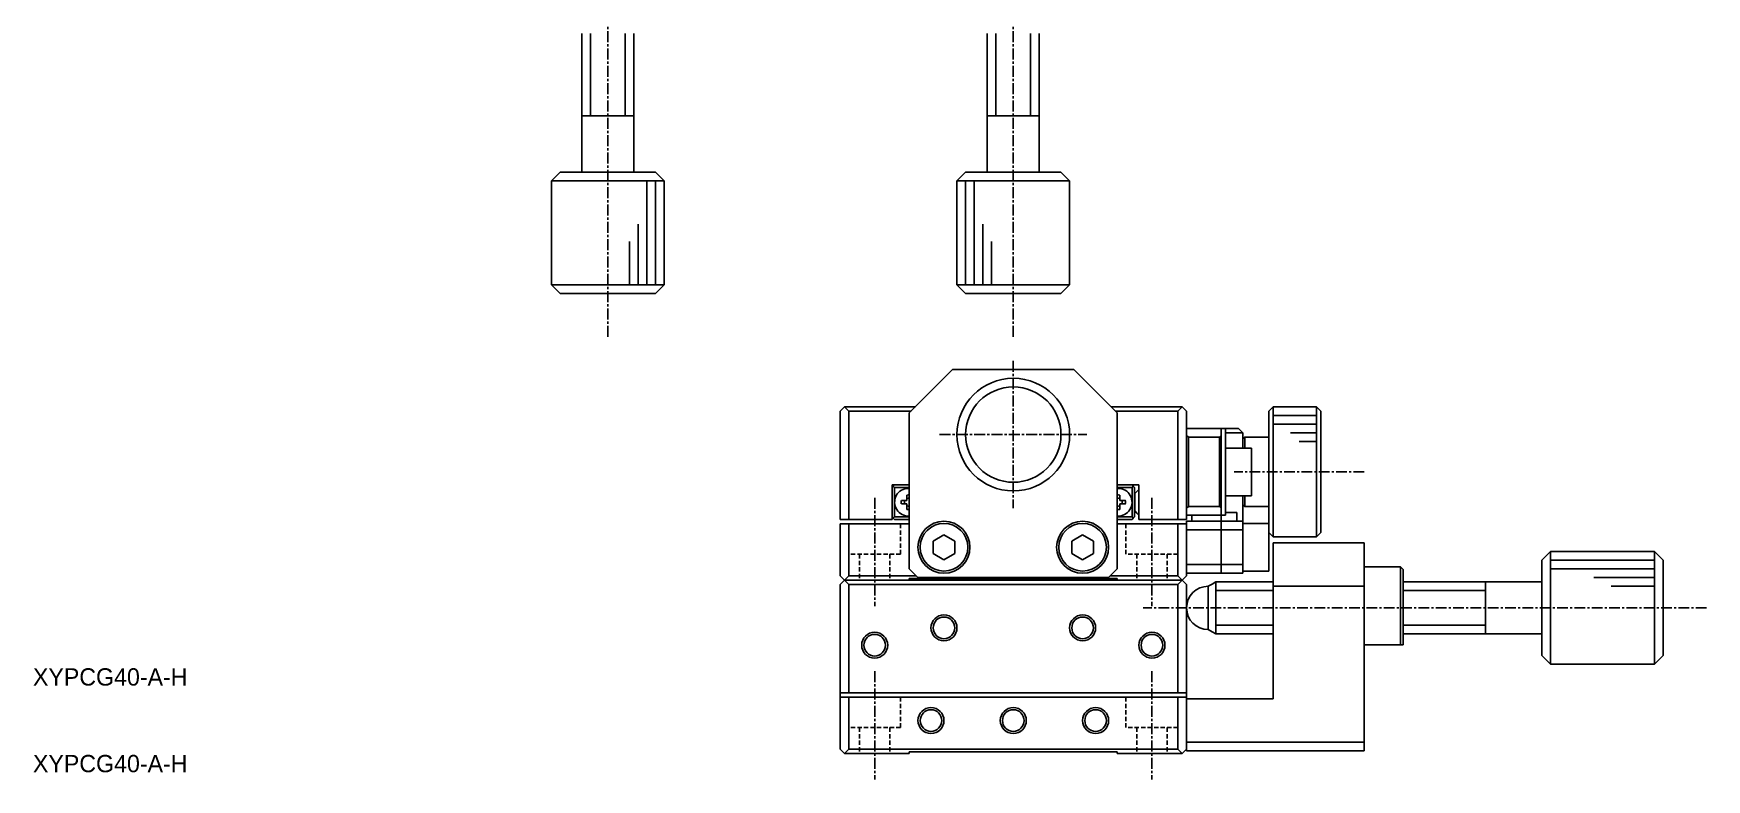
# Model space of a CAD drawing. Extents: x 10 to 408, y 9 to 242.
# Drawn here: x 10.1 to 203.1, y 9.2 to 95.2 of the extents above; entities that cross this region are included whole.
import ezdxf

# ---------------------------------------------------------------- set-up
doc = ezdxf.new("R2010")
doc.units = 0
doc.linetypes.add('CENTER', pattern=[2, 1.25, -0.25, 0.25, -0.25])
doc.linetypes.add('DASHED', pattern=[0.75, 0.5, -0.25])
doc.layers.get('0').update_dxf_attribs({"linetype": 'CONTINUOUS'})
doc.layers.add('CENTER', color=1, linetype='CENTER')
doc.styles.get("Standard").update_dxf_attribs({"font": 'FGP教科書体NT-M'})

msp = doc.modelspace()

# ---------------------------------------------------------------- linework, layer by layer
at = {"color": 7, "linetype": 'CONTINUOUS'}
for p, q in [((73.34, 95.25), (73.34, 85.75)), ((79.34, 85.74), (79.34, 95.25)), ((120.14, 95.25), (120.14, 85.75)), ((126.14, 85.75), (126.14, 95.25)), ((73.34, 85.75), (79.34, 85.75)), ((73.34, 85.75), (73.34, 85.75)), ((73.34, 85.75), (73.34, 79.25)), ((73.34, 85.75), (73.34, 85.74)), ((79.34, 79.25), (79.34, 85.75)), ((120.14, 85.75), (126.14, 85.75)), ((120.14, 85.75), (120.14, 85.74)), ((120.14, 85.75), (120.14, 85.75)), ((120.14, 85.75), (120.14, 79.25)), ((126.14, 85.74), (126.14, 85.75)), ((126.14, 79.25), (126.14, 85.75)), ((126.14, 85.75), (126.14, 85.75)), ((70.84, 79.25), (69.84, 78.25)), ((70.84, 79.25), (76.34, 79.25)), ((76.34, 79.25), (81.84, 79.25)), ((82.84, 78.25), (81.84, 79.25)), ((117.64, 79.25), (116.64, 78.25)), ((117.64, 79.25), (128.64, 79.25)), ((129.64, 78.25), (128.64, 79.25)), ((76.34, 78.25), (69.84, 78.25)), ((69.84, 78.25), (69.84, 66.25)), ((82.84, 78.25), (76.34, 78.25)), ((82.84, 66.25), (82.84, 78.25)), ((129.64, 78.25), (116.64, 78.25)), ((116.64, 78.25), (116.64, 66.25)), ((129.64, 66.25), (129.64, 78.25)), ((69.84, 66.25), (82.84, 66.25)), ((69.84, 66.25), (70.84, 65.25)), ((81.84, 65.25), (82.84, 66.25)), ((116.64, 66.25), (129.64, 66.25)), ((116.64, 66.25), (117.64, 65.25)), ((128.64, 65.25), (129.64, 66.25)), ((81.84, 65.25), (70.84, 65.25)), ((128.64, 65.25), (117.64, 65.25)), ((116.14, 56.46), (111.14, 51.46)), ((130.14, 56.46), (116.14, 56.46)), ((135.14, 51.46), (130.14, 56.46)), ((103.64, 52.16), (103.14, 51.66)), ((104.14, 51.66), (103.64, 52.16)), ((103.64, 52.16), (111.84, 52.16)), ((134.44, 52.16), (142.64, 52.16)), ((142.64, 52.16), (142.14, 51.66)), ((143.14, 51.66), (142.64, 52.16)), ((153.14, 52.16), (152.64, 51.66)), ((153.14, 52.16), (153.14, 37.16)), ((158.14, 52.16), (153.14, 52.16)), ((158.14, 37.16), (158.14, 52.16)), ((158.64, 51.66), (158.14, 52.16)), ((103.14, 39.16), (103.14, 51.66)), ((104.14, 51.66), (104.14, 39.16)), ((111.34, 51.66), (104.14, 51.66)), ((111.14, 33.46), (111.14, 51.46)), ((142.14, 51.66), (134.94, 51.66)), ((135.14, 33.46), (135.14, 51.46)), ((142.14, 39.16), (142.14, 51.66)), ((143.14, 51.66), (143.14, 39.16)), ((152.64, 38.71), (152.64, 51.66)), ((158.64, 51.66), (158.64, 37.66)), ((158.64, 51.66), (158.64, 37.66)), ((158.64, 51.66), (158.64, 51.66)), ((143.14, 49.66), (147.14, 49.66)), ((143.14, 48.86), (143.34, 48.66)), ((143.34, 48.66), (143.34, 40.66)), ((146.94, 48.66), (143.34, 48.66)), ((146.94, 48.66), (147.14, 48.86)), ((146.94, 40.66), (146.94, 48.66)), ((147.14, 49.66), (147.14, 48.86)), ((147.14, 49.66), (147.64, 49.66)), ((147.14, 48.86), (147.14, 48.53)), ((147.14, 48.53), (147.14, 48.86)), ((147.14, 47.66), (147.14, 48.53)), ((147.64, 49.66), (149.14, 49.66)), ((147.64, 49.66), (147.64, 47.66)), ((149.64, 49.16), (147.64, 49.16)), ((149.64, 49.16), (149.14, 49.66)), ((149.64, 49.16), (149.64, 47.41)), ((149.84, 48.66), (149.64, 48.46)), ((149.84, 48.66), (149.84, 47.41)), ((152.64, 48.66), (149.84, 48.66)), ((147.14, 47.66), (147.14, 41.66)), ((147.64, 41.66), (147.64, 47.66)), ((150.64, 47.41), (147.64, 47.41)), ((150.64, 41.91), (150.64, 47.41)), ((109.14, 43.16), (111.14, 43.16)), ((109.14, 39.16), (109.14, 43.16)), ((109.29, 43.01), (109.14, 42.86)), ((109.29, 43.01), (109.44, 43.16)), ((109.44, 42.86), (109.29, 43.01)), ((111.14, 42.86), (109.44, 42.86)), ((109.44, 42.86), (109.44, 41.16)), ((135.14, 43.16), (137.64, 43.16)), ((135.14, 42.86), (136.84, 42.86)), ((136.99, 43.01), (136.84, 43.16)), ((136.84, 42.86), (136.99, 43.01)), ((136.84, 42.86), (136.84, 41.16)), ((136.99, 43.01), (137.14, 42.86)), ((137.14, 39.46), (137.14, 42.86)), ((137.64, 42.64), (137.41, 42.41)), ((137.64, 43.16), (137.64, 39.16)), ((109.44, 41.16), (109.44, 39.46)), ((110.84, 41.36), (110.22, 41.36)), ((110.22, 40.96), (110.84, 40.96)), ((110.84, 41.99), (110.84, 41.36)), ((110.84, 40.96), (110.84, 40.33)), ((135.44, 41.99), (135.44, 41.36)), ((135.44, 41.36), (136.07, 41.36)), ((135.44, 40.96), (135.44, 40.33)), ((136.07, 40.96), (135.44, 40.96)), ((136.84, 41.16), (136.84, 39.46)), ((137.41, 42.41), (137.16, 42.16)), ((137.16, 41.16), (137.16, 42.16)), ((137.16, 40.16), (137.16, 41.16)), ((143.34, 40.66), (143.14, 40.46)), ((143.34, 40.66), (146.94, 40.66)), ((147.14, 40.46), (146.94, 40.66)), ((147.14, 40.79), (147.14, 41.66)), ((147.14, 40.79), (147.14, 40.46)), ((147.14, 40.46), (147.14, 40.79)), ((147.64, 41.91), (150.64, 41.91)), ((147.64, 41.66), (147.64, 39.66)), ((149.64, 41.91), (149.64, 40.96)), ((149.64, 38.96), (149.64, 40.96)), ((149.64, 40.86), (149.84, 40.66)), ((149.84, 41.91), (149.84, 40.66)), ((149.84, 40.66), (152.64, 40.66)), ((104.14, 39.16), (103.14, 39.16)), ((103.14, 32.66), (103.14, 38.66)), ((103.14, 38.66), (104.14, 38.66)), ((104.14, 39.16), (109.14, 39.16)), ((104.14, 38.66), (104.14, 32.66)), ((111.14, 38.66), (104.14, 38.66)), ((109.14, 39.46), (109.29, 39.31)), ((109.29, 39.31), (109.44, 39.46)), ((109.44, 39.16), (109.29, 39.31)), ((109.44, 39.46), (111.14, 39.46)), ((111.14, 39.16), (109.44, 39.16)), ((136.84, 39.46), (135.14, 39.46)), ((135.14, 39.16), (136.84, 39.16)), ((142.14, 38.66), (135.14, 38.66)), ((136.99, 39.31), (136.84, 39.46)), ((136.84, 39.16), (136.99, 39.31)), ((137.14, 39.46), (136.99, 39.31)), ((137.16, 40.16), (137.41, 39.91)), ((137.41, 39.91), (137.64, 39.68)), ((137.64, 39.16), (142.14, 39.16)), ((143.14, 39.16), (142.14, 39.16)), ((142.14, 32.66), (142.14, 38.66)), ((142.14, 38.66), (143.14, 38.66)), ((147.14, 39.66), (143.14, 39.66)), ((143.14, 38.96), (147.14, 38.96)), ((143.14, 38.66), (143.14, 38.96)), ((143.14, 38.66), (143.14, 32.66)), ((143.74, 38.96), (143.74, 39.66)), ((147.14, 40.46), (147.14, 39.66)), ((147.64, 39.66), (147.14, 39.66)), ((147.14, 38.96), (147.14, 39.66)), ((147.14, 38.96), (149.64, 38.96)), ((147.14, 37.96), (147.14, 38.96)), ((147.14, 38.96), (147.14, 37.96)), ((147.64, 39.96), (148.94, 39.96)), ((148.94, 38.96), (148.94, 39.96)), ((149.64, 38.96), (149.64, 37.96)), ((152.64, 38.71), (149.64, 38.71)), ((152.64, 33.21), (152.64, 38.71)), ((113.89, 36.68), (115.14, 37.4)), ((115.14, 37.4), (113.89, 36.68)), ((115.14, 37.4), (116.39, 36.68)), ((116.39, 36.68), (115.14, 37.4)), ((129.89, 36.68), (131.14, 37.4)), ((131.14, 37.4), (129.89, 36.68)), ((131.14, 37.4), (132.39, 36.68)), ((132.39, 36.68), (131.14, 37.4)), ((147.14, 37.96), (143.14, 37.96)), ((149.64, 37.96), (147.14, 37.96)), ((147.14, 37.96), (147.14, 33.96)), ((147.14, 33.96), (147.14, 37.96)), ((149.64, 33.96), (149.64, 37.96)), ((152.64, 37.66), (153.14, 37.16)), ((153.14, 37.16), (153.14, 37.16)), ((153.14, 37.16), (158.14, 37.16)), ((158.14, 37.16), (158.64, 37.66)), ((113.89, 35.24), (113.89, 36.68)), ((115.14, 34.52), (113.89, 35.24)), ((116.39, 35.24), (115.14, 34.52)), ((116.39, 36.68), (116.39, 35.24)), ((129.89, 35.24), (129.89, 36.68)), ((131.14, 34.52), (129.89, 35.24)), ((132.39, 35.24), (131.14, 34.52)), ((132.39, 36.68), (132.39, 35.24)), ((153.14, 36.46), (163.64, 36.46)), ((153.14, 31.46), (153.14, 36.46)), ((163.64, 36.46), (163.64, 31.46)), ((185.14, 35.46), (184.14, 34.46)), ((185.14, 35.46), (185.14, 28.96)), ((197.14, 35.46), (185.14, 35.46)), ((197.14, 22.46), (197.14, 35.46)), ((198.14, 34.46), (197.14, 35.46)), ((111.14, 33.46), (112.14, 32.46)), ((134.14, 32.46), (135.14, 33.46)), ((143.14, 33.96), (147.14, 33.96)), ((147.14, 32.96), (143.14, 32.96)), ((147.14, 33.96), (149.64, 33.96)), ((147.14, 32.96), (147.14, 33.96)), ((147.14, 33.96), (147.14, 32.96)), ((149.64, 32.96), (147.14, 32.96)), ((149.64, 33.96), (149.64, 32.96)), ((149.64, 33.21), (152.64, 33.21)), ((167.84, 33.71), (163.64, 33.71)), ((167.84, 24.71), (167.84, 33.71)), ((168.14, 33.41), (167.84, 33.71)), ((168.14, 33.41), (168.14, 24.71)), ((184.14, 28.96), (184.14, 34.46)), ((198.14, 34.46), (198.14, 23.46)), ((103.64, 32.16), (103.14, 32.66)), ((103.64, 32.16), (103.14, 31.66)), ((103.14, 19.16), (103.14, 31.66)), ((104.14, 32.66), (103.64, 32.16)), ((104.14, 31.66), (103.64, 32.16)), ((103.64, 32.16), (142.64, 32.16)), ((111.14, 32.16), (103.64, 32.16)), ((104.14, 32.66), (111.94, 32.66)), ((104.14, 31.66), (104.14, 19.16)), ((142.14, 31.66), (104.14, 31.66)), ((111.14, 32.36), (135.14, 32.36)), ((111.14, 32.16), (111.14, 32.36)), ((112.14, 32.46), (134.14, 32.46)), ((134.34, 32.66), (142.14, 32.66)), ((135.14, 32.36), (135.14, 32.16)), ((142.64, 32.16), (135.14, 32.16)), ((142.64, 32.16), (142.14, 32.66)), ((142.64, 32.16), (142.14, 31.66)), ((142.14, 19.16), (142.14, 31.66)), ((143.14, 32.66), (142.64, 32.16)), ((143.14, 31.66), (142.64, 32.16)), ((143.14, 31.66), (143.14, 19.16)), ((146.07, 31.71), (145.64, 31.46)), ((145.64, 28.96), (145.64, 31.46)), ((146.51, 31.96), (146.07, 31.71)), ((146.51, 31.96), (146.51, 28.96)), ((153.14, 31.96), (146.51, 31.96)), ((163.64, 31.46), (153.14, 31.46)), ((153.14, 31.46), (153.14, 18.46)), ((163.64, 13.46), (163.64, 31.46)), ((177.65, 31.96), (168.14, 31.96)), ((177.64, 25.96), (177.64, 31.96)), ((184.14, 31.96), (177.64, 31.96)), ((145.64, 26.46), (145.64, 28.96)), ((146.51, 28.96), (146.51, 25.96)), ((184.14, 23.46), (184.14, 28.96)), ((185.14, 28.96), (185.14, 22.46)), ((145.64, 26.46), (146.07, 26.21)), ((146.07, 26.21), (146.51, 25.96)), ((146.51, 25.96), (153.14, 25.96)), ((168.14, 25.96), (177.64, 25.96)), ((177.64, 25.96), (177.64, 25.96)), ((177.64, 25.96), (184.14, 25.96)), ((177.64, 25.96), (177.65, 25.96)), ((167.84, 24.71), (163.64, 24.71)), ((168.14, 24.71), (167.84, 24.71)), ((184.14, 23.46), (185.14, 22.46)), ((197.14, 22.46), (198.14, 23.46)), ((185.14, 22.46), (197.14, 22.46)), ((104.14, 19.16), (103.14, 19.16)), ((103.14, 18.66), (103.14, 19.16)), ((103.14, 12.66), (103.14, 18.66)), ((103.14, 18.66), (104.14, 18.66)), ((104.14, 19.16), (142.14, 19.16)), ((104.14, 18.66), (104.14, 12.66)), ((142.14, 18.66), (104.14, 18.66)), ((143.14, 19.16), (142.14, 19.16)), ((142.14, 12.66), (142.14, 18.66)), ((142.14, 18.66), (143.14, 18.66)), ((143.14, 19.16), (143.14, 18.66)), ((143.14, 18.66), (143.14, 12.66)), ((153.14, 18.46), (143.14, 18.46)), ((103.64, 12.16), (103.14, 12.66)), ((104.14, 12.66), (103.64, 12.16)), ((111.14, 12.16), (103.64, 12.16)), ((104.14, 12.66), (142.14, 12.66)), ((111.14, 12.36), (135.14, 12.36)), ((111.14, 12.16), (111.14, 12.36)), ((135.14, 12.36), (135.14, 12.16)), ((142.64, 12.16), (135.14, 12.16)), ((142.64, 12.16), (142.14, 12.66)), ((143.14, 12.66), (142.64, 12.16)), ((143.14, 13.46), (163.64, 13.46)), ((143.14, 12.46), (143.14, 12.66)), ((163.64, 12.46), (143.14, 12.46)), ((163.64, 13.46), (163.64, 12.46))]:
    msp.add_line(p, q, dxfattribs=at)
at = {"color": 3, "linetype": 'CONTINUOUS'}
for p, q in [((74.34, 95.25), (74.34, 85.75)), ((78.34, 85.74), (78.34, 95.25)), ((121.14, 95.25), (121.14, 85.75)), ((125.14, 85.75), (125.14, 95.25)), ((76.24, 85.75), (76.44, 85.75)), ((80.84, 66.25), (80.84, 78.25)), ((81.84, 66.25), (81.84, 78.25)), ((117.64, 78.25), (117.64, 66.25)), ((118.64, 78.25), (118.64, 66.25)), ((79.84, 66.25), (79.84, 73.25)), ((119.64, 73.25), (119.64, 66.25)), ((78.84, 66.25), (78.84, 71.25)), ((120.64, 71.25), (120.64, 66.25)), ((158.14, 51.16), (153.14, 51.16)), ((158.14, 50.16), (153.14, 50.16)), ((158.14, 49.16), (155.14, 49.16)), ((158.14, 48.16), (156.14, 48.16)), ((197.14, 34.46), (185.14, 34.46)), ((197.14, 33.46), (185.14, 33.46)), ((153.14, 30.96), (146.51, 30.96)), ((177.65, 30.96), (168.14, 30.96)), ((197.14, 32.46), (190.14, 32.46)), ((197.14, 31.46), (192.14, 31.46)), ((177.64, 28.86), (177.64, 29.06)), ((146.51, 26.96), (153.14, 26.96)), ((168.14, 26.96), (177.64, 26.96))]:
    msp.add_line(p, q, dxfattribs=at)
at = {"color": 3, "linetype": 'DASHED'}
for p, q in [((104.14, 38.66), (104.14, 35.16)), ((110.14, 38.66), (110.14, 35.16)), ((136.14, 38.66), (136.14, 35.16)), ((142.14, 38.66), (142.14, 35.16)), ((110.14, 35.16), (104.14, 35.16)), ((105.39, 35.16), (105.39, 32.16)), ((108.89, 35.16), (108.89, 32.16)), ((142.14, 35.16), (136.14, 35.16)), ((137.39, 35.16), (137.39, 32.16)), ((140.89, 35.16), (140.89, 32.16)), ((104.14, 18.66), (104.14, 15.16)), ((110.14, 18.66), (110.14, 15.16)), ((136.14, 18.66), (136.14, 15.16)), ((142.14, 18.66), (142.14, 15.16)), ((110.14, 15.16), (104.14, 15.16)), ((105.39, 15.16), (105.39, 12.16)), ((108.89, 15.16), (108.89, 12.16)), ((142.14, 15.16), (136.14, 15.16)), ((137.39, 15.16), (137.39, 12.16)), ((140.89, 15.16), (140.89, 12.16))]:
    msp.add_line(p, q, dxfattribs=at)
at = {"color": 7, "linetype": 'CONTINUOUS'}
for centre, radius in [((123.14, 48.96), 6.5), ((123.14, 48.96), 5.5), ((115.14, 35.96), 3), ((115.14, 35.96), 2.75), ((131.14, 35.96), 3), ((131.14, 35.96), 2.75), ((115.14, 26.66), 1.25), ((131.14, 26.66), 1.25), ((107.14, 24.66), 1.25), ((139.14, 24.66), 1.25), ((113.64, 15.96), 1.25), ((123.14, 15.96), 1.25), ((132.64, 15.96), 1.25)]:
    msp.add_circle(centre, radius, dxfattribs=at)
at = {"color": 3, "linetype": 'CONTINUOUS'}
for centre in [(115.14, 26.66), (131.14, 26.66), (107.14, 24.66), (139.14, 24.66), (113.64, 15.96), (123.14, 15.96), (132.64, 15.96)]:
    msp.add_circle(centre, 1.5, dxfattribs=at)
at = {"color": 7, "linetype": 'CONTINUOUS'}
for centre, radius, start, end in [((111.04, 41.16), 1.6, 90, 273.5833), ((111.04, 41.16), 1.6, 86.4167, 90), ((135.24, 41.16), 1.6, 266.4167, 90), ((135.24, 41.16), 1.6, 90, 93.5833), ((111.04, 41.16), 0.85, 166.391, 193.609), ((111.04, 41.16), 0.459, 154.1861, 205.8139), ((111.04, 41.16), 0.85, 83.2437, 103.609), ((111.04, 41.16), 0.459, 77.4246, 115.8139), ((111.04, 41.16), 0.459, 244.1861, 282.5754), ((135.24, 41.16), 0.85, 76.391, 96.7563), ((135.24, 41.16), 0.459, 64.1861, 102.5754), ((135.24, 41.16), 0.459, 257.4246, 295.8139), ((135.24, 41.16), 0.459, 334.1861, 25.8139), ((135.24, 41.16), 0.85, 346.391, 13.609), ((111.04, 41.16), 0.85, 256.391, 276.7563), ((135.24, 41.16), 0.85, 263.2437, 283.609), ((145.64, 28.96), 2.5, 90, 180), ((145.64, 28.96), 2.5, 180, 270)]:
    msp.add_arc(centre, radius, start, end, dxfattribs=at)
at = {"layer": 'CENTER', "color": 1, "linetype": 'CENTER'}
for p, q in [((76.34, 60.25), (76.34, 125.25)), ((123.14, 60.25), (123.14, 120.25)), ((123.14, 57.46), (123.14, 40.46)), ((114.64, 48.96), (131.64, 48.96)), ((163.64, 44.66), (148.64, 44.66)), ((107.14, 41.66), (107.14, 29.16)), ((139.14, 41.66), (139.14, 29.16)), ((203.14, 28.96), (138.14, 28.96)), ((107.14, 21.66), (107.14, 9.16)), ((139.14, 21.66), (139.14, 9.16))]:
    msp.add_line(p, q, dxfattribs=at)

# ---------------------------------------------------------------- texts
at = {"color": 7, "linetype": 'CONTINUOUS'}
for p in [(10, 20), (10, 10)]:
    msp.add_text('XYPCG40-A-H', height=2, dxfattribs=at).set_placement(p)

doc.saveas('drawing.dxf')
